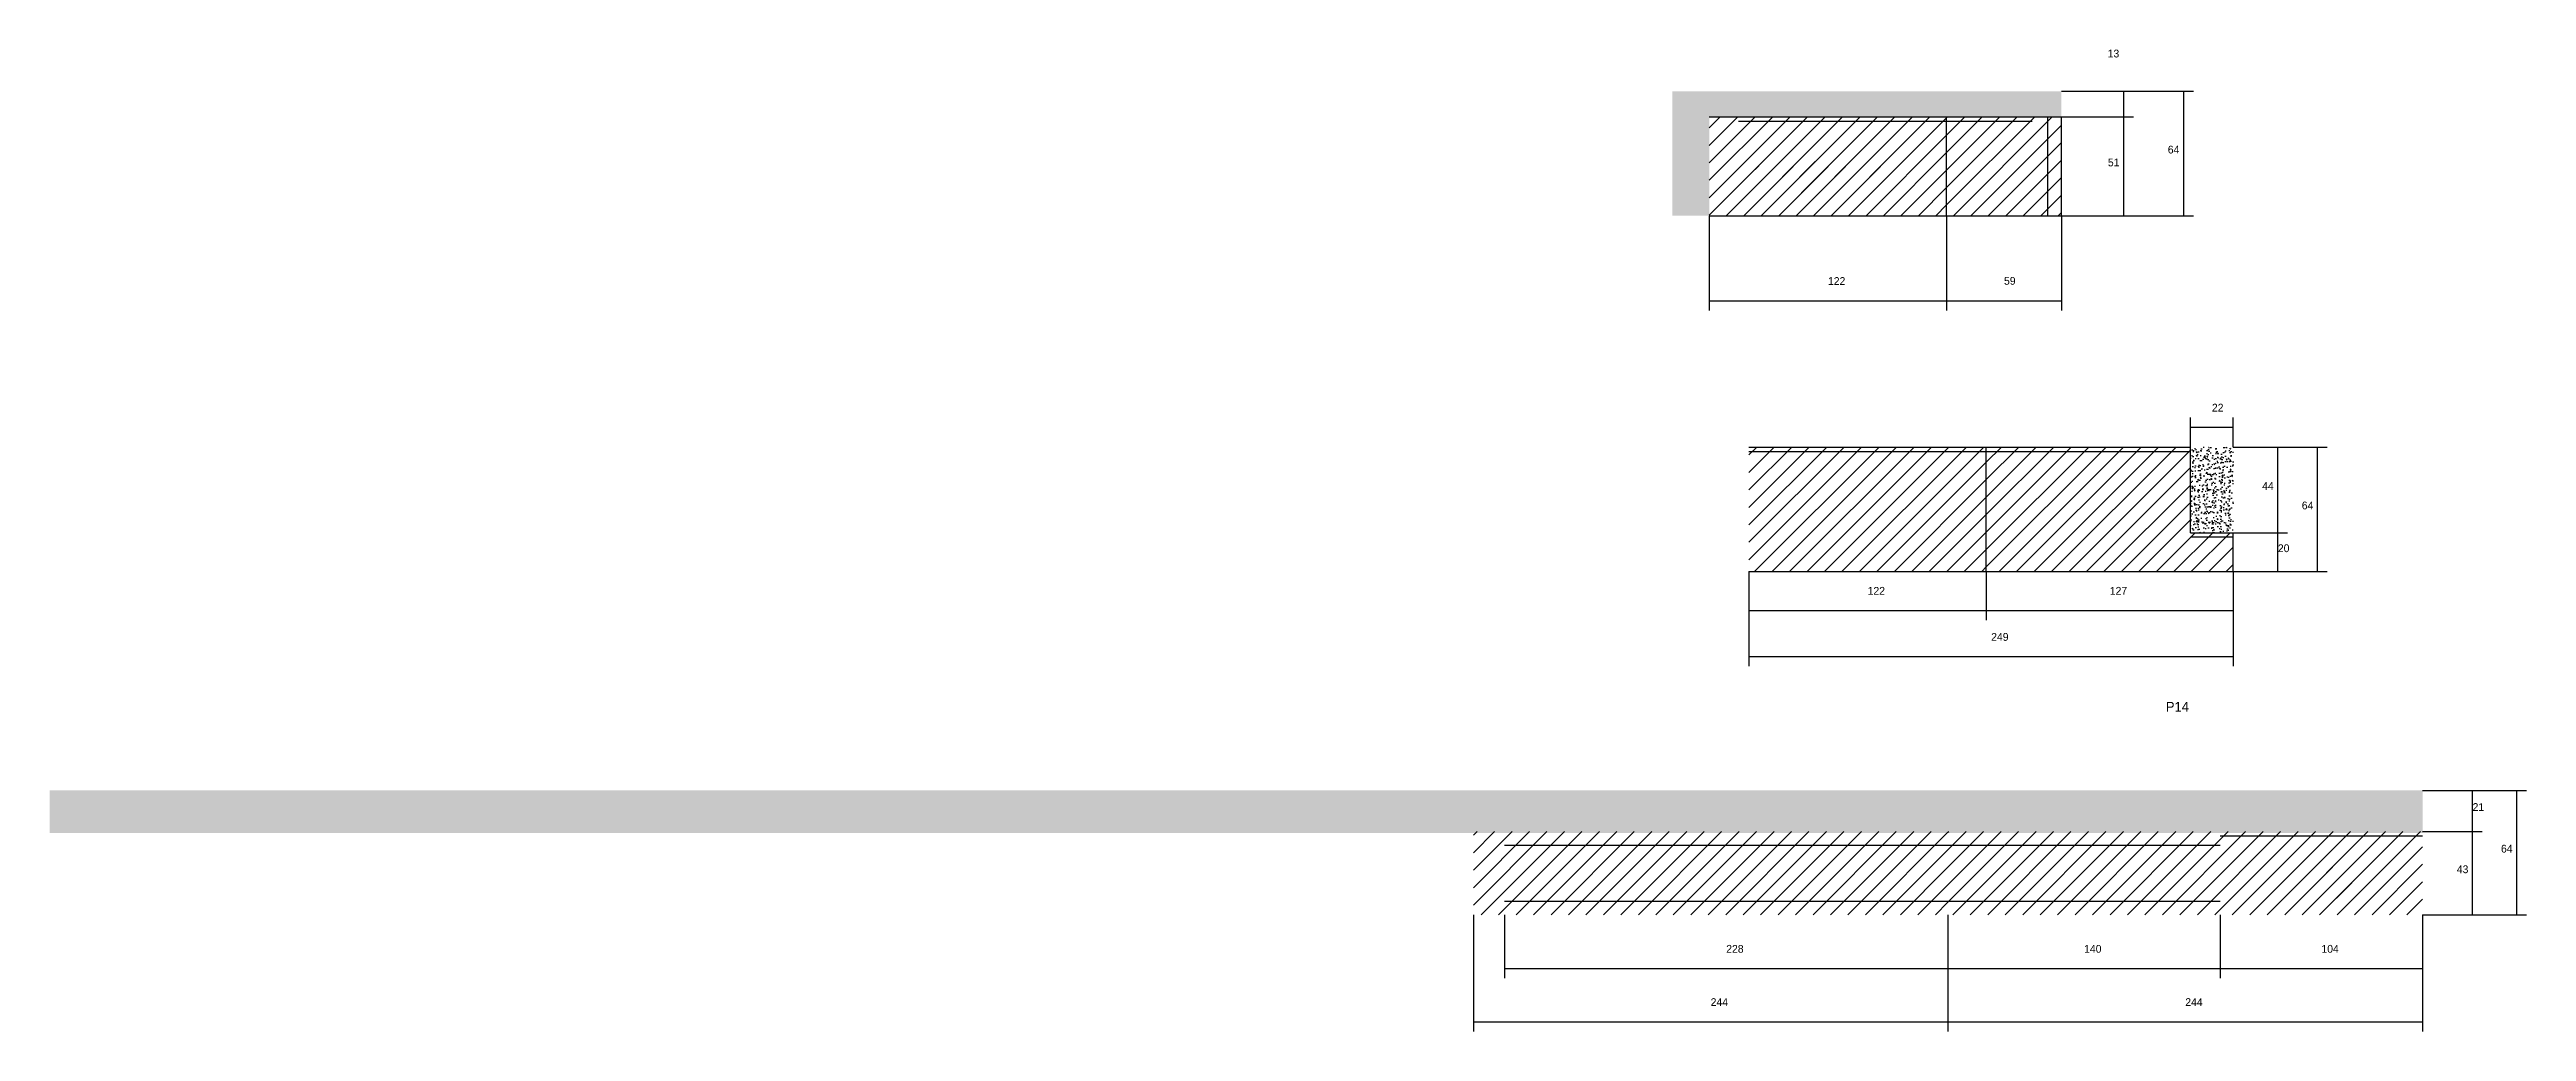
# Model space of a CAD drawing. Header units: metres. Extents: x 140466 to 143212, y 31923 to 33264.
# Drawn here: x 140466 to 141739, y 32759 to 33264 of the extents above; entities that cross this region are included whole.
import ezdxf

# ---------------------------------------------------------------- set-up
doc = ezdxf.new("R2010")
doc.units = ezdxf.units.M
for name, color, linetype in [('COTA', 241, 'Continuous'), ('Hachura', 253, 'Continuous'), ('NOMENCLATURA', 7, 'Continuous'), ('Painéis', 200, 'Continuous'), ('SARR_2.2x7', 40, 'Continuous')]:
    doc.layers.add(name, color=color, linetype=linetype)

msp = doc.modelspace()

# ---------------------------------------------------------------- hatches: boundary and pattern name
at = {"layer": 'COTA'}
h = msp.add_hatch(dxfattribs=at)
h.set_pattern_fill('AR-CONC', scale=0.03)
h.paths.add_polyline_path([(141319, 33229.3), (141500, 33229.3), (141500, 33242.5), (141319, 33242.5), (141300, 33242.5), (141300, 33178.5), (141319, 33178.5)])
h = msp.add_hatch(dxfattribs=at)
h.set_pattern_fill('AR-CONC', scale=0.03)
h.paths.add_polyline_path([(141566.4, 33015.5), (141588.4, 33015.5), (141588.4, 33059.5), (141566.4, 33059.5)])
h = msp.add_hatch(dxfattribs=at)
h.set_pattern_fill('AR-CONC', scale=0.03)
h.paths.add_polyline_path([(141685.7, 32861), (141685.7, 32883), (141685.7, 32883), (140465.7, 32883), (140465.7, 32883), (140465.7, 32861), (140465.7, 32861), (141685.7, 32861)])
at = {"layer": 'Hachura'}
h = msp.add_hatch(dxfattribs=at)
h.set_pattern_fill('ANSI31', scale=2)
h.paths.add_polyline_path([(141441, 33229.3), (141319, 33229.3), (141319, 33178.5), (141441, 33178.5)])
h = msp.add_hatch(dxfattribs=at)
h.set_pattern_fill('ANSI31', scale=2)
h.paths.add_polyline_path([(141500, 33229.3), (141441, 33229.3), (141441, 33178.5), (141500, 33178.5)])
h = msp.add_hatch(dxfattribs=at)
h.set_pattern_fill('ANSI31', scale=2)
h.paths.add_polyline_path([(141338.4, 33190.3), (141406, 33190.3), (141406, 33190.3), (141411.5, 33206.3), (141411.5, 33206.3), (141343.9, 33206.3), (141343.9, 33206.3), (141338.4, 33190.3)])
h = msp.add_hatch(dxfattribs=at)
h.set_pattern_fill('ANSI31', scale=2)
h.paths.add_polyline_path([(141461.4, 33059.5), (141339.4, 33059.5), (141339.4, 33015.5), (141339.4, 32995.5), (141461.4, 32995.5)])
h = msp.add_hatch(dxfattribs=at)
h.set_pattern_fill('ANSI31', scale=2)
h.paths.add_polyline_path([(141566.4, 33059.5), (141461.4, 33059.5), (141461.4, 32995.5), (141588.4, 32995.5), (141588.4, 33015.5), (141566.4, 33015.5)])
h = msp.add_hatch(dxfattribs=at)
h.set_pattern_fill('ANSI31', scale=2)
h.paths.add_polyline_path([(141441.7, 32861.8), (141197.7, 32861.8), (141197.7, 32819), (141441.7, 32819)])
h = msp.add_hatch(dxfattribs=at)
h.set_pattern_fill('ANSI31', scale=2)
h.paths.add_polyline_path([(141685.7, 32861.8), (141441.7, 32861.8), (141441.7, 32819), (141685.7, 32819)])
h = msp.add_hatch(dxfattribs=at)
h.set_pattern_fill('ANSI31', scale=2)
h.paths.add_polyline_path([(141598.9, 32827.6), (141666.5, 32827.6), (141666.5, 32827.6), (141672, 32843.5), (141672, 32843.5), (141604.4, 32843.5), (141604.4, 32843.5), (141598.9, 32827.6)])

# ---------------------------------------------------------------- linework, layer by layer
at = {"layer": 'COTA'}
for p, q in [((141500, 33242.5), (141537.1, 33242.5)), ((141500, 33242.5), (141567.9, 33242.5)), ((141532.1, 33229.3), (141532.1, 33242.5)), ((141562.9, 33178.5), (141562.9, 33242.5)), ((141500, 33229.3), (141537.1, 33229.3)), ((141500, 33229.3), (141537.1, 33229.3)), ((141532.1, 33178.5), (141532.1, 33229.3)), ((141319, 33178.5), (141319, 33129.8)), ((141441, 33178.5), (141441, 33129.8)), ((141441, 33178.5), (141441, 33129.8)), ((141500, 33178.5), (141500, 33129.8)), ((141500, 33178.5), (141537.1, 33178.5)), ((141500, 33178.5), (141567.9, 33178.5)), ((141319, 33134.8), (141441, 33134.8)), ((141441, 33134.8), (141500, 33134.8)), ((141566.4, 33059.5), (141566.4, 33074.8)), ((141588.4, 33059.5), (141588.4, 33074.8)), ((141566.4, 33069.8), (141588.4, 33069.8)), ((141588.4, 33059.5), (141616.3, 33059.5)), ((141588.4, 33059.5), (141636.7, 33059.5)), ((141611.3, 33015.5), (141611.3, 33059.5)), ((141631.7, 32995.5), (141631.7, 33059.5)), ((141588.4, 33015.5), (141616.3, 33015.5)), ((141588.4, 33015.5), (141616.3, 33015.5)), ((141611.3, 32995.5), (141611.3, 33015.5)), ((141339.4, 32995.5), (141339.4, 32946.8)), ((141339.4, 32995.5), (141339.4, 32970.5)), ((141461.4, 32995.5), (141461.4, 32970.5)), ((141461.4, 32995.5), (141461.4, 32970.5)), ((141588.4, 32995.5), (141588.4, 32946.8)), ((141588.4, 32995.5), (141588.4, 32970.5)), ((141588.4, 32995.5), (141616.3, 32995.5)), ((141588.4, 32995.5), (141636.7, 32995.5)), ((141339.4, 32975.5), (141461.4, 32975.5)), ((141461.4, 32975.5), (141588.4, 32975.5)), ((141339.4, 32951.8), (141588.4, 32951.8)), ((141685.7, 32883), (141716.4, 32883)), ((141685.7, 32883), (141739.1, 32883)), ((141711.4, 32861.8), (141711.4, 32883)), ((141734.1, 32819), (141734.1, 32883)), ((141685.7, 32861.8), (141716.4, 32861.8)), ((141685.7, 32861.8), (141716.4, 32861.8)), ((141711.4, 32819), (141711.4, 32861.8)), ((141197.7, 32819), (141197.7, 32759)), ((141213.7, 32819), (141213.7, 32786.4)), ((141441.7, 32819), (141441.7, 32759)), ((141441.7, 32819), (141441.7, 32759)), ((141441.7, 32819), (141441.7, 32786.4)), ((141441.7, 32819), (141441.7, 32786.4)), ((141581.7, 32819), (141581.7, 32786.4)), ((141581.7, 32819), (141581.7, 32786.4)), ((141685.7, 32819), (141685.7, 32759)), ((141685.7, 32819), (141685.7, 32786.4)), ((141685.7, 32819), (141716.4, 32819)), ((141685.7, 32819), (141739.1, 32819)), ((141213.7, 32791.4), (141441.7, 32791.4)), ((141441.7, 32791.4), (141581.7, 32791.4)), ((141581.7, 32791.4), (141685.7, 32791.4)), ((141197.7, 32764), (141441.7, 32764)), ((141441.7, 32764), (141685.7, 32764))]:
    msp.add_line(p, q, dxfattribs=at)
at = {"layer": 'Painéis'}
for p, q in [((141319, 33229.3), (141500, 33229.3)), ((141441, 33178.5), (141441, 33229.3)), ((141500, 33178.5), (141500, 33229.3)), ((141319, 33178.5), (141500, 33178.5)), ((141339.4, 33059.5), (141566.4, 33059.5)), ((141461.4, 32995.5), (141461.4, 33059.5)), ((141566.4, 33015.5), (141566.4, 33059.5)), ((141566.4, 33015.5), (141588.4, 33015.5)), ((141588.4, 32995.5), (141588.4, 33015.5)), ((141339.4, 32995.5), (141588.4, 32995.5))]:
    msp.add_line(p, q, dxfattribs=at)
at = {"layer": 'SARR_2.2x7'}
for p, q in [((141334, 33227.1), (141441, 33227.1)), ((141441, 33227.1), (141485, 33227.1)), ((141493, 33178.5), (141493, 33229.3)), ((141339.4, 33057.3), (141566.4, 33057.3)), ((141566.4, 33013.3), (141588.4, 33013.3)), ((141213.7, 32854.8), (141441.7, 32854.8)), ((141441.7, 32854.8), (141581.7, 32854.8)), ((141581.7, 32859.6), (141685.7, 32859.6)), ((141213.7, 32826), (141441.7, 32826)), ((141441.7, 32826), (141581.7, 32826))]:
    msp.add_line(p, q, dxfattribs=at)

# ---------------------------------------------------------------- texts
at = {"layer": 'COTA'}
for s, p in [('13', (141523.8, 33259.9)), ('64', (141554.7, 33210.5)), ('51', (141523.9, 33203.9)), ('122', (141380, 33142.9)), ('59', (141470.5, 33143)), ('22', (141577.4, 33077.8)), ('44', (141603.2, 33037.5)), ('64', (141623.6, 33027.5)), ('20', (141611.3, 33005.5)), ('122', (141400.4, 32983.6)), ('127', (141524.9, 32983.6)), ('249', (141463.9, 32959.9)), ('21', (141711.4, 32872.4)), ('64', (141726, 32851)), ('43', (141703.3, 32840.4)), ('228', (141327.7, 32799.5)), ('140', (141511.7, 32799.5)), ('104', (141633.7, 32799.5)), ('244', (141319.7, 32772.1)), ('244', (141563.7, 32772.1))]:
    msp.add_text(s, height=4, dxfattribs=at).set_placement(p)
at = {"layer": 'NOMENCLATURA'}
msp.add_text('P14', height=5, dxfattribs=at).set_placement((141553.7, 32923.5))

doc.saveas('drawing.dxf')
